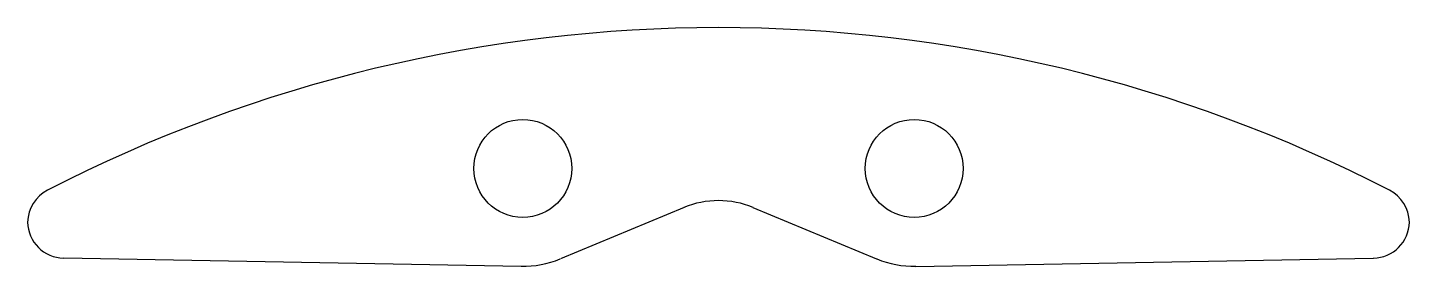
# Model space of a CAD drawing. Header units: millimetres. Extents: x -56 to 56, y 2 to 22.
import ezdxf

# ---------------------------------------------------------------- set-up
doc = ezdxf.new("R2010")
doc.units = ezdxf.units.MM

msp = doc.modelspace()

# ---------------------------------------------------------------- linework, layer by layer
at = {"color": 7, "linetype": 'Continuous', "lineweight": 25}
for p, q in [((-2.82, 6.81), (-12.93, 2.61)), ((2.82, 6.81), (12.93, 2.61)), ((-16.14, 2), (-53.53, 2.67)), ((16.14, 2), (53.53, 2.67))]:
    msp.add_line(p, q, dxfattribs=at)
for centre in [(-16, 10), (16, 10)]:
    msp.add_circle(centre, 4, dxfattribs=at)
for centre, radius, start, end in [((0, -98.5), 120, 62.8009, 117.1991), ((-53.48, 5.56), 3, 117.1991, 178.9854), ((53.48, 5.56), 3, 1.0146, 62.8009), ((0, 0), 7.37, 67.4674, 112.5326), ((-53.48, 5.67), 3, 181.0146, 268.9764), ((53.48, 5.67), 3, 271.0236, 358.9854), ((-16, 10), 8, 268.9764, 292.5326), ((16, 10), 8, 247.4674, 271.0236)]:
    msp.add_arc(centre, radius, start, end, dxfattribs=at)

doc.saveas('drawing.dxf')
